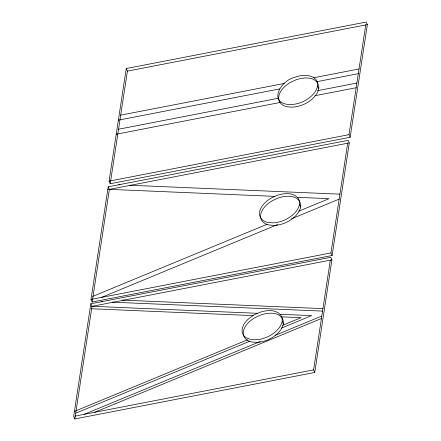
<?xml version="1.0" encoding="UTF-8"?>
<svg xmlns="http://www.w3.org/2000/svg" width="441" height="441" viewBox="0 0 441 441"><rect width="100%" height="100%" fill="white"/><g stroke="black" fill="none" stroke-linecap="round" stroke-linejoin="round"><path stroke-width="0.66" d="M91.011 299.422L108.199 186.813L348.136 140.321L349.294 142.901L332.112 255.515L92.175 302.008L91.011 299.422L330.948 252.936L347.723 143.016M109.065 181.152L126.247 68.537L366.184 22.05L367.342 24.63L350.16 137.245L110.222 183.732L109.065 181.152L348.996 134.665L365.771 24.768M90.84 303.755L73.658 416.37L74.816 418.95L314.753 372.463L331.935 259.848L330.778 257.268L90.84 303.755L92.004 306.335L74.816 418.95M92.175 302.008L109.357 189.393L108.199 186.813M110.222 183.732L127.405 71.122L126.247 68.537M314.753 372.463L313.595 369.878L330.364 259.97M317.603 86.105C316.241 92.45 311.087 97.026 305.745 100.234A21.278 12.833 -24.2 0 1 290.36 104.578C267.417 104.037 280.294 80.554 294.505 77.384A21.278 12.833 -24.2 0 1 309.466 75.852L313.264 77.285L315.999 79.584L317.476 82.594L317.603 86.105L318.76 88.685C317.404 95.03 312.245 99.605 306.903 102.814A21.278 12.833 -24.2 0 1 291.518 107.157L286.909 106.689A21.278 12.833 -24.2 0 1 290.63 82.307L295.668 79.964A21.278 12.833 -24.2 0 1 310.624 78.432C315.409 79.358 319.615 83.553 318.76 88.685M299.555 204.376C298.193 210.721 293.033 215.296 287.697 218.504A21.278 12.833 -24.2 0 1 272.306 222.854L267.704 222.38A21.278 12.833 -24.2 0 1 271.419 197.998L276.457 195.655A21.278 12.833 -24.2 0 1 291.418 194.123L295.216 195.556L297.951 197.86L299.428 200.864L299.555 204.376L300.712 206.956C299.351 213.301 294.197 217.876 288.855 221.084A21.278 12.833 -24.2 0 1 273.47 225.434L268.861 224.96A21.278 12.833 -24.2 0 1 272.582 200.578L277.621 198.235A21.278 12.833 -24.2 0 1 292.576 196.703C297.361 197.634 301.567 201.824 300.712 206.956M282.196 321.324C280.834 327.669 275.68 332.238 270.339 335.452A21.278 12.833 -24.2 0 1 254.953 339.796L250.345 339.322L246.541 337.889A21.278 12.833 -24.2 0 1 249.584 317.983L254.066 314.94L259.099 312.603A21.278 12.833 -24.2 0 1 274.059 311.07L277.858 312.504L280.592 314.802L282.069 317.812L282.196 321.324L283.354 323.903C281.997 330.248 276.838 334.824 271.496 338.032A21.278 12.833 -24.2 0 1 256.111 342.376L251.502 341.902A21.278 12.833 -24.2 0 1 255.223 317.52L260.262 315.183A21.278 12.833 -24.2 0 1 275.217 313.65C280.002 314.576 284.208 318.771 283.354 323.903M92.665 296.424L267.075 224.287M298.744 211.189L329.003 198.671L297.317 197.325M101.551 297.383L277.538 224.59M291.518 218.813L339.168 199.1M74.413 411.425L247.588 339.796M282.681 325.282L301.109 317.658L281.59 316.831M75.946 413.107L249.716 341.229M281.386 328.132L311.649 315.618L279.958 314.273M84.192 414.331L260.179 341.538M275.427 335.232L321.809 316.048M94.732 412.285L321.428 318.518M127.405 71.122L367.342 24.63M120.437 115.2L284.28 83.454M313.799 77.737L359.024 68.972M118.37 120.156L279.627 88.911M317.018 81.662L358.307 73.664M118.287 129.279L278.194 98.293M317.586 90.664L356.874 83.051M116.226 134.229L280.068 102.483M314.984 95.719L356.157 87.742M109.357 189.393L349.294 142.901M92.004 306.335L331.935 259.848M74.976 416.117L313.595 369.878M118.739 184.768L120.112 184.829M129.726 185.237L339.923 194.156M107.819 189.283L274.914 196.377M122.229 300.112L322.939 308.628M101.38 301.716L102.753 301.771M112.372 302.179L322.564 311.103M91.838 306.286L257.555 313.319M91.463 308.761L253.068 315.618M348.996 134.665L350.16 137.245M330.948 252.936L332.112 255.515"/></g></svg>
